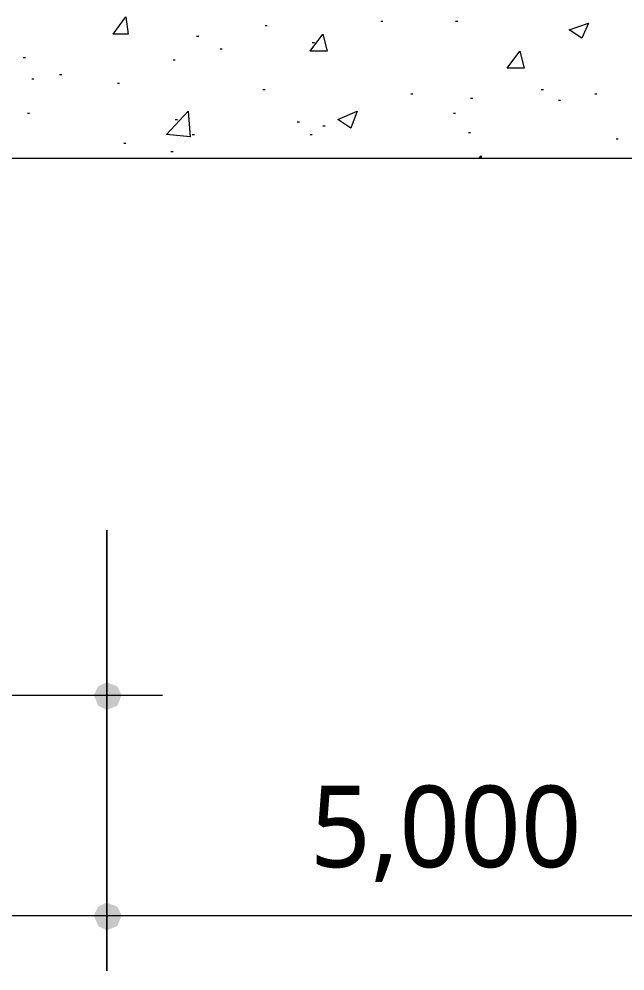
# Model space of a CAD drawing. Header units: millimetres. Extents: x -4011 to 126995, y -1911 to 106700.
# Drawn here: x 81063 to 85463, y 12420 to 19337 of the extents above; entities that cross this region are included whole.
import ezdxf

# ---------------------------------------------------------------- set-up
doc = ezdxf.new("R2010")
doc.units = ezdxf.units.MM
for name, color, linetype in [('PDF_문자', 7, 'Continuous'), ('PDF_솔리드 채우기', 7, 'Continuous'), ('PDF_형상', 7, 'Continuous')]:
    doc.layers.add(name, color=color, linetype=linetype)
doc.styles.add('PDF 맑은 고딕', font='malgun.ttf')

msp = doc.modelspace()

# ---------------------------------------------------------------- linework, layer by layer
at = {"layer": 'PDF_솔리드 채우기', "transparency": 33554559}
for points in [[(81637.3, 14487), (81606.2, 14424.9), (81699.5, 14424.9)], [(81699.5, 14518.1), (81637.3, 14487), (81699.5, 14424.9)], [(81777.2, 14487), (81699.5, 14518.1), (81699.5, 14424.9)], [(81808.3, 14424.9), (81777.2, 14487), (81699.5, 14424.9)], [(81606.2, 14424.9), (81637.3, 14347.1), (81699.5, 14424.9)], [(81637.3, 14347.1), (81699.5, 14316.1), (81699.5, 14424.9)], [(81699.5, 14316.1), (81777.2, 14347.1), (81699.5, 14424.9)], [(81777.2, 14347.1), (81808.3, 14424.9), (81699.5, 14424.9)], [(81637.3, 12886), (81606.2, 12823.8), (81699.5, 12823.8)], [(81637.3, 12886), (81606.2, 12823.8), (81699.5, 12823.8)], [(81699.5, 12917.1), (81637.3, 12886), (81699.5, 12823.8)], [(81699.5, 12917.1), (81637.3, 12886), (81699.5, 12823.8)], [(81777.2, 12886), (81699.5, 12917.1), (81699.5, 12823.8)], [(81777.2, 12886), (81699.5, 12917.1), (81699.5, 12823.8)], [(81808.3, 12823.8), (81777.2, 12886), (81699.5, 12823.8)], [(81808.3, 12823.8), (81777.2, 12886), (81699.5, 12823.8)], [(81606.2, 12823.8), (81637.3, 12746.1), (81699.5, 12823.8)], [(81606.2, 12823.8), (81637.3, 12746.1), (81699.5, 12823.8)], [(81637.3, 12746.1), (81699.5, 12715), (81699.5, 12823.8)], [(81637.3, 12746.1), (81699.5, 12715), (81699.5, 12823.8)], [(81699.5, 12715), (81777.2, 12746.1), (81699.5, 12823.8)], [(81777.2, 12746.1), (81808.3, 12823.8), (81699.5, 12823.8)], [(81699.5, 12715), (81777.2, 12746.1), (81699.5, 12823.8)], [(81777.2, 12746.1), (81808.3, 12823.8), (81699.5, 12823.8)]]:
    msp.add_solid(points, dxfattribs=at)
at = {"layer": 'PDF_형상', "lineweight": 5}
for points in [[(79554.4, 19414.5), (79554.4, 18326.4), (109507.8, 18326.4), (109740.9, 18357.5), (109958.5, 18435.2), (110145.1, 18590.7), (110285, 18777.2), (110378.2, 18994.8), (110409.3, 19228), (110409.3, 27419.7), (109865.3, 27419.7), (109880.8, 27419.7), (109896.4, 27419.7)], [(83689.1, 19321.2), (83704.7, 19321.2)], [(84233.2, 19321.2), (84248.7, 19321.2)], [(82849.7, 19290.2), (82865.3, 19290.2)], [(82352.3, 19212.4), (82367.9, 19212.4)], [(83191.7, 19165.8), (83207.2, 19165.8)], [(82523.3, 19119.2), (82538.9, 19119.2)], [(81093.3, 19057), (81108.8, 19057)], [(82181.3, 19041.5), (82196.9, 19041.5)], [(81155.4, 18901.6), (81171, 18901.6)], [(81357.5, 18932.6), (81373.1, 18932.6)], [(81777.2, 18870.5), (81792.7, 18870.5)], [(82834.2, 18823.8), (82849.7, 18823.8)], [(84854.9, 18823.8), (84870.5, 18823.8)], [(83906.7, 18792.7), (83922.3, 18792.7)], [(84342, 18761.7), (84357.5, 18761.7)], [(84979.3, 18746.1), (84994.8, 18746.1)], [(85243.5, 18792.7), (85259.1, 18792.7)], [(81124.4, 18652.8), (81139.9, 18652.8)], [(84217.6, 18652.8), (84233.2, 18652.8)], [(82196.9, 18606.2), (82212.4, 18606.2)], [(83082.9, 18590.7), (83098.4, 18590.7)], [(83269.4, 18559.6), (83285, 18559.6)], [(82321.2, 18497.4), (82336.8, 18497.4)], [(83176.2, 18497.4), (83191.7, 18497.4)], [(84326.4, 18513), (84342, 18513)], [(81823.8, 18435.2), (81839.4, 18435.2)], [(85399, 18466.3), (85414.5, 18466.3)], [(82165.8, 18373.1), (82181.3, 18373.1)], [(84404.1, 18326.4), (84419.7, 18342), (84419.7, 18326.4)], [(84777.2, 18326.4), (84792.7, 18326.4)], [(81699.5, 15621.8), (81699.5, 14020.7)], [(78808.3, 14424.9), (82103.6, 14424.9)], [(76305.7, 12823.8), (82103.6, 12823.8)], [(81295.3, 12823.8), (87108.8, 12823.8)]]:
    msp.add_lwpolyline(points, dxfattribs=at)
for points in [[(81839.4, 19352.3), (81854.9, 19228), (81746.1, 19228)], [(85196.9, 19305.7), (85150.3, 19196.9), (85057, 19259.1)], [(83269.4, 19228), (83300.5, 19103.6), (83176.2, 19103.6)], [(84699.5, 19103.6), (84730.6, 18979.3), (84606.2, 18979.3)], [(82305.7, 18481.9), (82134.7, 18497.4), (82290.2, 18668.4)], [(83518.1, 18668.4), (83471.5, 18544), (83378.2, 18606.2)], [(81699.5, 12419.7), (81699.5, 15621.8)]]:
    msp.add_lwpolyline(points, close=True, dxfattribs=at)

# ---------------------------------------------------------------- texts
at = {"layer": 'PDF_문자', "insert": (83176.2, 13416.2), "char_height": 592.13, "attachment_point": 4, "style": 'PDF 맑은 고딕'}
msp.add_mtext('5,000', dxfattribs=at)

doc.saveas('drawing.dxf')
